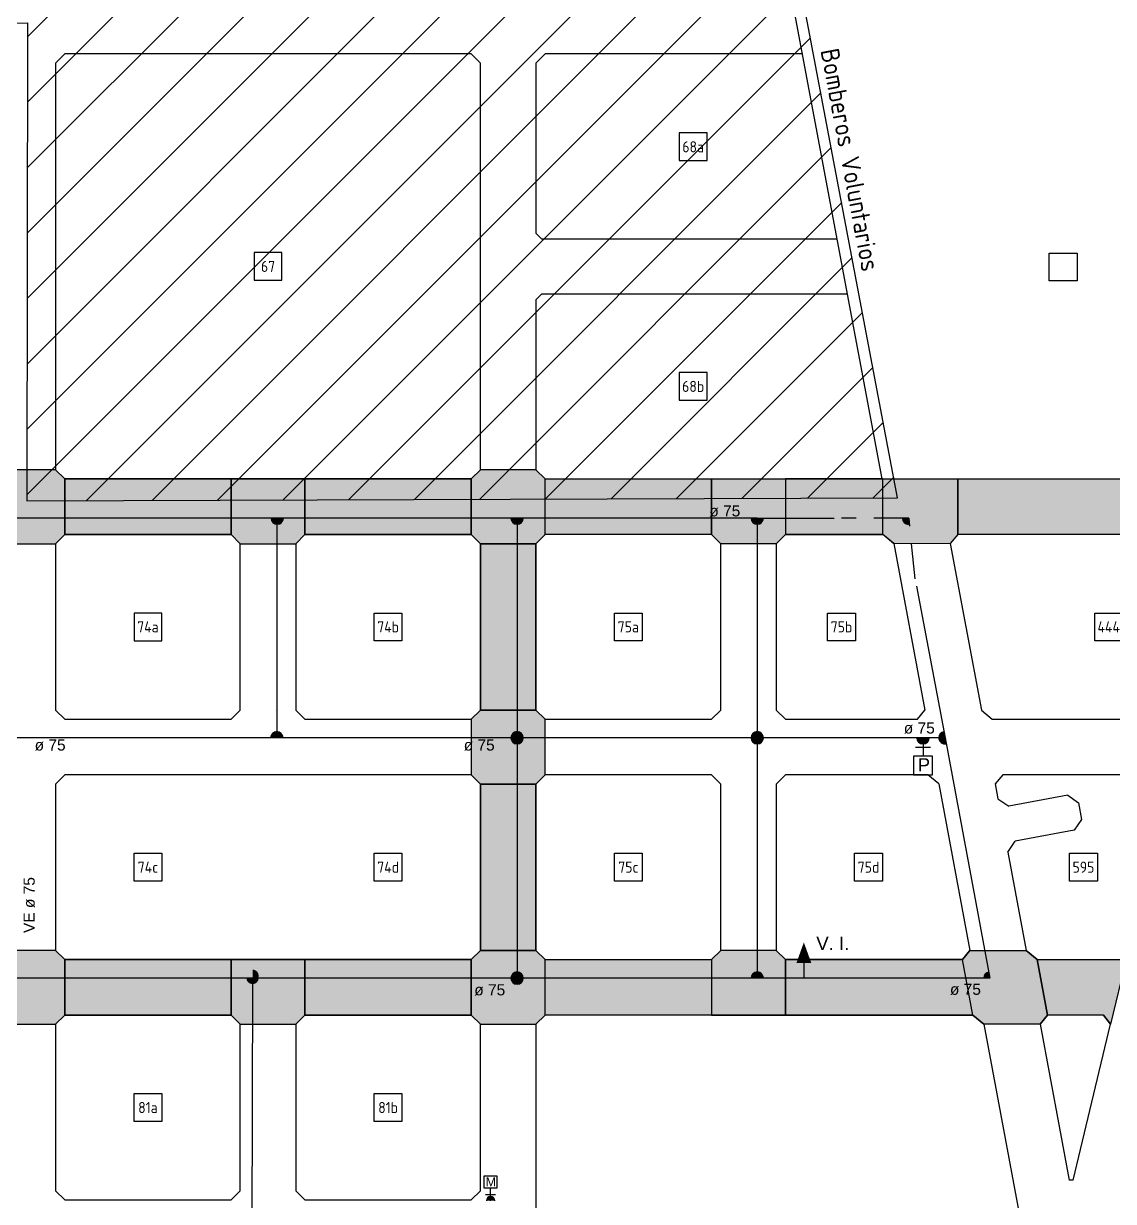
# Model space of a CAD drawing. Extents: x -48 to 13651, y -112 to 3468.
# Drawn here: x 12509 to 13099, y 1628 to 2266 of the extents above; entities that cross this region are included whole.
import ezdxf
from ezdxf.enums import TextEntityAlignment as Align

# ---------------------------------------------------------------- set-up
doc = ezdxf.new("R2010")
doc.units = 0
doc.header["$LTSCALE"] = 6
doc.header["$MEASUREMENT"] = 0
doc.linetypes.add('HIDDEN2', pattern=[4.7625, 3.175, -1.5875])
for name, color, linetype in [('01', 1, 'CONTINUOUS'), ('02', 2, 'CONTINUOUS'), ('AMPLIACIONES', 2, 'CONTINUOUS'), ('AMPLIACIONES-NUEVAS', 41, 'CONTINUOUS'), ('Caño 50mm', 1, 'CONTINUOUS'), ('Caño 63mm', 2, 'CONTINUOUS'), ('llaves', 3, 'CONTINUOUS'), ('MANZANAS', 7, 'CONTINUOUS'), ('NOMB_CALLES', 4, 'CONTINUOUS'), ('NOMENCLATURA CAÑOS', 3, 'CONTINUOUS'), ('NUMERO-MANZANA', 4, 'CONTINUOUS'), ('Pavimento', 253, 'CONTINUOUS'), ('RED', 200, 'CONTINUOUS'), ('RED SEC', 150, 'CONTINUOUS'), ('sectores nuevos', 252, 'CONTINUOUS')]:
    doc.layers.add(name, color=color, linetype=linetype)
doc.styles.add('DATOS', font='arial.ttf')
doc.styles.add('GEOSLAB703LTBT', font='isocp.shx', dxfattribs={"width": 0.9, "height": 8})

# ---------------------------------------------------------------- blocks, each defined once
blk = doc.blocks.new('CUADRADO')
at = {"layer": 'NUMERO-MANZANA', "linetype": 'Continuous'}
blk.add_lwpolyline([(-7.5, -7.5), (7.5, -7.5), (7.5, 7.5), (-7.5, 7.5)], close=True, dxfattribs=at)

msp = doc.modelspace()

# ---------------------------------------------------------------- hatches: boundary and pattern name
at = {"layer": 'Pavimento'}
h = msp.add_hatch(color=256, dxfattribs=at)
h.paths.add_polyline_path([(13014.855, 1989.145), (13014.855, 2019.145), (13163.357, 2019.145), (13169.524, 2024.007), (13159.987, 1984.283), (13156.154, 1989.145)])
h.paths.add_polyline_path([(13014.855, 1989.145), (13010.774, 1984.231), (12980.27, 1984.145), (12974.334, 1989.145), (12974.334, 2019.145), (13014.855, 2019.145)])
h.paths.add_polyline_path([(12921.575, 1989.145), (12974.334, 1989.145), (12974.334, 2019.145), (12921.575, 2019.145)])
h.paths.add_polyline_path([(12921.575, 1989.145), (12916.575, 1984.145), (12886.575, 1984.145), (12881.575, 1989.145), (12881.575, 2019.145), (12921.575, 2019.145)])
h.paths.add_polyline_path([(12881.575, 1989.145), (12791.575, 1989.145), (12791.575, 2019.145), (12881.575, 2019.145)])
h.paths.add_polyline_path([(12791.575, 1989.145), (12791.575, 2019.145), (12786.575, 2024.145), (12756.575, 2024.145), (12751.575, 2019.145), (12751.575, 1989.145), (12756.575, 1984.145), (12786.575, 1984.145)])
h.paths.add_polyline_path([(12661.575, 1989.145), (12751.575, 1989.145), (12751.575, 2019.145), (12661.575, 2019.145)])
h.paths.add_polyline_path([(12621.575, 1989.145), (12626.575, 1984.145), (12656.575, 1984.145), (12661.575, 1989.145), (12661.575, 2019.145), (12621.575, 2019.145)])
h.paths.add_polyline_path([(12531.575, 1989.145), (12621.575, 1989.145), (12621.575, 2019.145), (12531.575, 2019.145)])
h.paths.add_polyline_path([(12531.575, 1989.145), (12531.575, 2019.145), (12526.575, 2024.145), (12496.575, 2024.145), (12491.575, 2019.145), (12491.575, 1989.145), (12496.575, 1984.145), (12526.575, 1984.145)])
h.paths.add_polyline_path([(12401.575, 1989.145), (12491.575, 1989.145), (12491.575, 2019.145), (12401.575, 2019.145)])
h.paths.add_polyline_path([(12401.575, 1989.145), (12401.575, 2019.145), (12396.575, 2024.145), (12366.575, 2024.145), (12361.575, 2019.145), (12361.575, 1989.145), (12366.575, 1984.145), (12396.575, 1984.145)])
h.paths.add_polyline_path([(12271.575, 1989.145), (12361.575, 1989.145), (12361.575, 2019.145), (12271.575, 2019.145)])
h.paths.add_polyline_path([(12271.575, 1989.145), (12271.575, 2019.145), (12266.575, 2024.145), (12236.575, 2024.145), (12231.575, 2019.145), (12231.575, 1989.145), (12236.575, 1984.145), (12266.575, 1984.145)])
h.paths.add_polyline_path([(12141.575, 1989.145), (12231.575, 1989.145), (12231.575, 2019.145), (12141.575, 2019.145)])
h.paths.add_polyline_path([(12141.575, 1989.145), (12141.575, 2019.145), (12136.575, 2024.145), (12106.575, 2024.145), (12101.575, 2019.145), (12101.575, 1989.145), (12106.575, 1984.145), (12136.575, 1984.145)])
h.paths.add_polyline_path([(12011.575, 1989.145), (12101.575, 1989.145), (12101.575, 2019.145), (12011.575, 2019.145)])
h.paths.add_polyline_path([(12011.575, 1989.145), (12011.575, 2019.145), (12006.575, 2024.145), (11976.575, 2024.145), (11971.575, 2019.145), (11971.575, 1989.145), (11976.575, 1984.145), (12006.575, 1984.145)])
h.paths.add_polyline_path([(11881.575, 1989.145), (11971.575, 1989.145), (11971.575, 2019.145), (11881.575, 2019.145)])
h.paths.add_polyline_path([(11743.785, 1989.145), (11751.064, 2019.145), (11756.354, 2019.145), (11762.532, 2024.004), (11793.403, 2024.004), (11797.224, 2019.145), (11843.575, 2019.145), (11846.575, 2022.145), (11846.575, 2024.145), (11876.575, 2024.145), (11881.575, 2019.145), (11881.575, 1989.145), (11876.575, 1984.145), (11846.575, 1984.145), (11841.575, 1989.145), (11789.946, 1989.145), (11783.767, 1984.286), (11752.897, 1984.286), (11749.076, 1989.145)])
h = msp.add_hatch(color=256, dxfattribs=at)
h.dxf.hatch_style = 2
h.paths.add_polyline_path([(12756.575, 1764.145), (12786.575, 1764.145), (12786.575, 1854.145), (12756.575, 1854.145)])
h.paths.add_polyline_path([(12756.575, 1894.145), (12786.575, 1894.145), (12786.575, 1984.145), (12756.575, 1984.145)])
h.paths.add_polyline_path([(12791.575, 1859.145), (12791.575, 1889.145), (12786.575, 1894.145), (12756.575, 1894.145), (12751.575, 1889.145), (12751.575, 1859.145), (12756.575, 1854.145), (12786.575, 1854.145)])
h = msp.add_hatch(color=256, dxfattribs=at)
h.paths.add_polyline_path([(13057.898, 1759.145), (13105.936, 1759.145), (13097.567, 1724.283), (13093.734, 1729.145), (13063.512, 1729.145)])
h.paths.add_polyline_path([(13021.457, 1764.06), (13051.978, 1764.06), (13057.898, 1759.145), (13063.512, 1729.145), (13059.432, 1724.231), (13028.911, 1724.231), (13022.992, 1729.145), (13017.377, 1759.145)])
h.paths.add_polyline_path([(12921.575, 1729.145), (13022.992, 1729.145), (13017.377, 1759.145), (12921.575, 1759.145)])
h.paths.add_polyline_path([(12921.575, 1759.145), (12916.575, 1764.145), (12886.575, 1764.145), (12881.575, 1759.145), (12881.575, 1729.145), (12921.575, 1729.145)])
h.paths.add_polyline_path([(12881.575, 1729.145), (12791.575, 1729.145), (12791.575, 1759.145), (12881.575, 1759.145)])
h.paths.add_polyline_path([(12791.575, 1729.145), (12791.575, 1759.145), (12786.575, 1764.145), (12756.575, 1764.145), (12751.575, 1759.145), (12751.575, 1729.145), (12756.575, 1724.145), (12786.575, 1724.145)])
h.paths.add_polyline_path([(12661.575, 1729.145), (12751.575, 1729.145), (12751.575, 1759.145), (12661.575, 1759.145)])
h.paths.add_polyline_path([(12621.575, 1729.145), (12626.575, 1724.145), (12656.575, 1724.145), (12661.575, 1729.145), (12661.575, 1759.145), (12621.575, 1759.145)])
h.paths.add_polyline_path([(12531.575, 1729.145), (12621.575, 1729.145), (12621.575, 1759.145), (12531.575, 1759.145)])
h.paths.add_polyline_path([(12531.575, 1729.145), (12531.575, 1759.145), (12526.575, 1764.145), (12496.575, 1764.145), (12491.575, 1759.145), (12491.575, 1729.145), (12496.575, 1724.145), (12526.575, 1724.145)])
h.paths.add_polyline_path([(12401.575, 1729.145), (12491.575, 1729.145), (12491.575, 1759.145), (12401.575, 1759.145)])
h.paths.add_polyline_path([(12401.575, 1729.145), (12401.575, 1759.145), (12396.575, 1764.145), (12366.575, 1764.145), (12361.575, 1759.145), (12361.575, 1729.145), (12366.575, 1724.145), (12396.575, 1724.145)])
h.paths.add_polyline_path([(12271.575, 1729.145), (12361.575, 1729.145), (12361.575, 1759.145), (12271.575, 1759.145)])
h.paths.add_polyline_path([(12271.575, 1729.145), (12271.575, 1759.145), (12266.575, 1764.145), (12236.575, 1764.145), (12231.575, 1759.145), (12231.575, 1729.145), (12236.575, 1724.145), (12266.575, 1724.145)])
h.paths.add_polyline_path([(12141.575, 1729.145), (12231.575, 1729.145), (12231.575, 1759.145), (12141.575, 1759.145)])
h.paths.add_polyline_path([(12141.575, 1729.145), (12141.575, 1759.145), (12136.575, 1764.145), (12106.575, 1764.145), (12101.575, 1759.145), (12101.575, 1729.145), (12106.575, 1724.145), (12136.575, 1724.145)])
h.paths.add_polyline_path([(12011.575, 1729.145), (12101.575, 1729.145), (12101.575, 1759.145), (12011.575, 1759.145)])
h.paths.add_polyline_path([(12011.575, 1729.145), (12011.575, 1759.145), (12006.575, 1764.145), (11976.575, 1764.145), (11971.575, 1759.145), (11971.575, 1729.145), (11976.575, 1724.145), (12006.575, 1724.145)])
h.paths.add_polyline_path([(11881.575, 1729.145), (11971.575, 1729.145), (11971.575, 1759.145), (11881.575, 1759.145)])
h.paths.add_polyline_path([(11881.575, 1729.145), (11881.575, 1759.145), (11876.575, 1764.145), (11846.575, 1764.145), (11841.575, 1759.145), (11841.575, 1729.145), (11846.575, 1724.145), (11876.575, 1724.145)])
at = {"layer": 'RED SEC'}
h = msp.add_hatch(color=256, dxfattribs=at)
edge = h.paths.add_edge_path()
edge.add_line((12643.223, 1997.972), (12649.926, 1997.972))
edge.add_arc((12646.575, 1997.972), 3.351, 180, 360, ccw=False)
h = msp.add_hatch(color=256, dxfattribs=at)
edge = h.paths.add_edge_path()
edge.add_line((12773.008, 1997.972), (12779.711, 1997.972))
edge.add_arc((12776.359, 1997.972), 3.351, 180, 360, ccw=False)
h = msp.add_hatch(color=256, dxfattribs=at)
edge = h.paths.add_edge_path()
edge.add_line((12903.008, 1997.972), (12909.711, 1997.972))
edge.add_arc((12906.359, 1997.972), 3.351, 180, 360, ccw=False)
h = msp.add_hatch(color=256, dxfattribs=at)
edge = h.paths.add_edge_path()
edge.add_line((12988.493, 1997.928), (12985.142, 1997.928))
edge.add_arc((12988.493, 1997.928), 3.351, 180, 270)
edge.add_line((12988.493, 1994.576), (12988.493, 1997.928))
h = msp.add_hatch(color=256, dxfattribs=at)
edge = h.paths.add_edge_path()
edge.add_line((12649.704, 1879.145), (12643.001, 1879.145))
edge.add_arc((12646.353, 1879.145), 3.351, 0, 180, ccw=False)
h = msp.add_hatch(color=256, dxfattribs=at)
edge = h.paths.add_edge_path()
edge.add_line((12776.359, 1882.497), (12776.359, 1875.794))
edge.add_arc((12776.359, 1879.145), 3.351, 90, 270, ccw=False)
h = msp.add_hatch(color=256, dxfattribs=at)
edge = h.paths.add_edge_path()
edge.add_line((12776.359, 1882.497), (12776.359, 1875.794))
edge.add_arc((12776.359, 1879.145), 3.351, 270, 450)
h = msp.add_hatch(color=256, dxfattribs=at)
edge = h.paths.add_edge_path()
edge.add_line((12906.359, 1882.497), (12906.359, 1875.794))
edge.add_arc((12906.359, 1879.145), 3.351, 90, 270, ccw=False)
h = msp.add_hatch(color=256, dxfattribs=at)
edge = h.paths.add_edge_path()
edge.add_line((12906.359, 1882.497), (12906.359, 1875.794))
edge.add_arc((12906.359, 1879.145), 3.351, 270, 450)
h = msp.add_hatch(color=256, dxfattribs=at)
edge = h.paths.add_edge_path()
edge.add_line((13007.972, 1879.145), (13007.356, 1882.44))
edge.add_arc((13007.972, 1879.145), 3.351, 100.6, 180)
edge.add_line((13004.621, 1879.145), (13007.972, 1879.145))
h = msp.add_hatch(color=256, dxfattribs=at)
edge = h.paths.add_edge_path()
edge.add_line((12992.713, 1879.145), (12999.416, 1879.145))
edge.add_arc((12996.065, 1879.145), 3.351, -180, 0, ccw=False)
h = msp.add_hatch(color=256, dxfattribs=at)
edge = h.paths.add_edge_path()
edge.add_line((13008.589, 1875.851), (13007.972, 1879.145))
edge.add_line((13007.972, 1879.145), (13004.621, 1879.145))
edge.add_arc((13007.972, 1879.145), 3.351, 180, 280.6)
h = msp.add_hatch(color=256, dxfattribs=at)
edge = h.paths.add_edge_path()
edge.add_line((12633.195, 1753.777), (12633.195, 1747.074))
edge.add_arc((12633.195, 1750.426), 3.351, -90, 90)
h = msp.add_hatch(color=256, dxfattribs=at)
edge = h.paths.add_edge_path()
edge.add_line((12633.195, 1753.777), (12633.195, 1747.074))
edge.add_arc((12633.195, 1750.426), 3.351, -90, 90)
h = msp.add_hatch(color=256, dxfattribs=at)
edge = h.paths.add_edge_path()
edge.add_line((12779.711, 1749.145), (12773.008, 1749.145))
edge.add_arc((12776.359, 1749.145), 3.351, 0, 180, ccw=False)
h = msp.add_hatch(color=256, dxfattribs=at)
edge = h.paths.add_edge_path()
edge.add_line((12909.711, 1749.145), (12903.008, 1749.145))
edge.add_arc((12906.359, 1749.145), 3.351, 0, 180, ccw=False)
h = msp.add_hatch(color=256, dxfattribs=at)
edge = h.paths.add_edge_path()
edge.add_line((13032.301, 1749.145), (13031.685, 1752.44))
edge.add_arc((13032.301, 1749.145), 3.351, 100.6, 180)
edge.add_line((13028.95, 1749.145), (13032.301, 1749.145))
h = msp.add_hatch(color=256, dxfattribs=at)
edge = h.paths.add_edge_path()
edge.add_line((12629.844, 1749.217), (12636.546, 1749.217))
edge.add_arc((12633.195, 1749.217), 3.351, 180, 360, ccw=False)
h = msp.add_hatch(color=256, dxfattribs=at)
edge = h.paths.add_edge_path()
edge.add_line((12779.711, 1749.145), (12773.008, 1749.145))
edge.add_arc((12776.359, 1749.145), 3.351, 180, 360)
h = msp.add_hatch(color=256, dxfattribs=at)
edge = h.paths.add_edge_path()
edge.add_line((12759.765, 1628.708), (12764.29, 1628.708))
edge.add_arc((12762.027, 1628.708), 2.262, 360, 540)
at = {"layer": 'sectores nuevos'}
h = msp.add_hatch(dxfattribs=at)
h.set_pattern_fill('ANSI31', color=256, scale=200, style=0)
h.paths.add_polyline_path([(12006.314, 3044.145), (11817.431, 2264.693), (12511.481, 2265.964), (12511.021, 2007.346), (12982.316, 2009.035), (12786.2, 3043.423)])

# ---------------------------------------------------------------- linework, layer by layer
at = {"layer": '01', "color": 1, "linetype": 'HIDDEN2'}
for p, q in [((12988.467, 1997.972), (12951.966, 1997.972)), ((12991.869, 1965.195), (12988.491, 1997.972))]:
    msp.add_line(p, q, dxfattribs=at)
at = {"layer": '01'}
msp.add_lwpolyline([(12996.065, 1879.145), (12996.065, 1869.124)], dxfattribs=at)
msp.add_lwpolyline([(12990.956, 1859.088), (13001.173, 1859.088), (13001.173, 1869.124), (12990.956, 1869.124)], close=True, dxfattribs=at)
at = {"layer": 'AMPLIACIONES-NUEVAS'}
msp.add_line((12645.65, 1894.011), (12645.65, 1894.011), dxfattribs=at)
at = {"layer": 'Caño 50mm'}
for p, q in [((12906.359, 1997.972), (12906.359, 1749.145)), ((12906.359, 1997.972), (12947.954, 1997.972)), ((12992.606, 1961.252), (13007.972, 1879.145))]:
    msp.add_line(p, q, dxfattribs=at)
at = {"layer": 'Caño 63mm'}
for p, q in [((12906.359, 1997.972), (12446.575, 1997.972)), ((12646.575, 1879.145), (12646.575, 1997.972)), ((12776.359, 1997.972), (12776.359, 1749.145)), ((13007.972, 1879.145), (12505.248, 1879.145)), ((13007.972, 1879.145), (13032.301, 1749.145)), ((13032.301, 1749.145), (11606.575, 1749.145)), ((12633.195, 1747.074), (12631.912, 1360.145))]:
    msp.add_line(p, q, dxfattribs=at)
at = {"layer": 'llaves'}
msp.add_line((12931.575, 1757.391), (12931.575, 1749.145), dxfattribs=at)
msp.add_lwpolyline([(12931.575, 1757.391, 8, 0, 0), (12931.575, 1768.472, 0, 0, 0)], format="xyseb", dxfattribs=at)
at = {"layer": 'MANZANAS'}
for p, q in [((12784.703, 3029.145), (12973.72, 2019.145)), ((12531.575, 2249.145), (12526.575, 2244.145)), ((12526.575, 2244.145), (12526.575, 2024.145)), ((12751.575, 2249.145), (12531.575, 2249.145)), ((12756.575, 2244.145), (12751.575, 2249.145)), ((12756.575, 2024.145), (12756.575, 2244.145)), ((12791.575, 2249.145), (12786.575, 2244.145)), ((12786.575, 2244.145), (12786.575, 2152.145)), ((12930.676, 2249.145), (12791.575, 2249.145)), ((12789.575, 2149.145), (12786.575, 2152.145)), ((12789.575, 2149.145), (12949.391, 2149.145)), ((12786.575, 2116.145), (12789.575, 2119.145)), ((12786.575, 2116.145), (12786.575, 2024.145)), ((12955.005, 2119.145), (12789.575, 2119.145)), ((12531.575, 2019.145), (12526.575, 2024.145)), ((12751.575, 2019.145), (12756.575, 2024.145)), ((12786.575, 2024.145), (12791.575, 2019.145)), ((12531.575, 2019.145), (12751.575, 2019.145)), ((12791.575, 2019.145), (13163.357, 2019.145)), ((12531.575, 1989.145), (12526.575, 1984.145)), ((12621.575, 1989.145), (12531.575, 1989.145)), ((12626.575, 1984.145), (12621.575, 1989.145)), ((12656.575, 1984.145), (12661.575, 1989.145)), ((12751.575, 1989.145), (12661.575, 1989.145)), ((12756.575, 1984.145), (12751.575, 1989.145)), ((12791.575, 1989.145), (12786.575, 1984.145)), ((12881.575, 1989.145), (12791.575, 1989.145)), ((12886.575, 1984.145), (12881.575, 1989.145)), ((12921.575, 1989.145), (12916.575, 1984.145)), ((12974.334, 1989.145), (12921.575, 1989.145)), ((12980.254, 1984.231), (12974.334, 1989.145)), ((13014.855, 1989.145), (13010.774, 1984.231)), ((13156.154, 1989.145), (13014.855, 1989.145)), ((12526.575, 1984.145), (12526.575, 1894.145)), ((12626.575, 1894.145), (12626.575, 1984.145)), ((12656.575, 1984.145), (12656.575, 1894.145)), ((12756.575, 1894.145), (12756.575, 1984.145)), ((12786.575, 1984.145), (12786.575, 1894.145)), ((12886.575, 1894.145), (12886.575, 1984.145)), ((12916.575, 1984.145), (12916.575, 1894.145)), ((12980.254, 1984.231), (12997.129, 1894.06)), ((13010.774, 1984.231), (13027.649, 1894.06)), ((12531.575, 1889.145), (12526.575, 1894.145)), ((12621.575, 1889.145), (12626.575, 1894.145)), ((12656.575, 1894.145), (12661.575, 1889.145)), ((12751.575, 1889.145), (12756.575, 1894.145)), ((12791.575, 1889.145), (12786.575, 1894.145)), ((12886.575, 1894.145), (12881.575, 1889.145)), ((12916.575, 1894.145), (12921.575, 1889.145)), ((12993.048, 1889.145), (12997.129, 1894.06)), ((13027.649, 1894.06), (13033.569, 1889.145)), ((12531.575, 1889.145), (12621.575, 1889.145)), ((12661.575, 1889.145), (12751.575, 1889.145)), ((12791.575, 1889.145), (12881.575, 1889.145)), ((12921.575, 1889.145), (12993.048, 1889.145)), ((13033.569, 1889.145), (13132.146, 1889.145)), ((12526.575, 1854.145), (12531.575, 1859.145)), ((12751.575, 1859.145), (12531.575, 1859.145)), ((12751.575, 1859.145), (12756.575, 1854.145)), ((12791.575, 1859.145), (12786.575, 1854.145)), ((12881.575, 1859.145), (12791.575, 1859.145)), ((12886.575, 1854.145), (12881.575, 1859.145)), ((12921.575, 1859.145), (12916.575, 1854.145)), ((12998.663, 1859.145), (12921.575, 1859.145)), ((13004.582, 1854.231), (12998.663, 1859.145)), ((13004.582, 1854.231), (13021.457, 1764.06)), ((13039.184, 1859.145), (13035.103, 1854.231)), ((13035.103, 1854.231), (13036.631, 1846.066)), ((13124.944, 1859.145), (13039.184, 1859.145)), ((12526.575, 1854.145), (12526.575, 1764.145)), ((12756.575, 1764.145), (12756.575, 1854.145)), ((12786.575, 1854.145), (12786.575, 1764.145)), ((12886.575, 1764.145), (12886.575, 1854.145)), ((12916.575, 1854.145), (12916.575, 1764.145)), ((13042.01, 1817.324), (13051.978, 1764.06)), ((12531.575, 1759.145), (12526.575, 1764.145)), ((12531.575, 1759.145), (12751.575, 1759.145)), ((12751.575, 1759.145), (12756.575, 1764.145)), ((12786.575, 1764.145), (12791.575, 1759.145)), ((12791.575, 1759.145), (12881.575, 1759.145)), ((12881.575, 1759.145), (12886.575, 1764.145)), ((12921.575, 1759.145), (12916.575, 1764.145)), ((12921.575, 1759.145), (13017.377, 1759.145)), ((13021.457, 1764.06), (13017.377, 1759.145)), ((13057.898, 1759.145), (13051.978, 1764.06)), ((13057.898, 1759.145), (13105.936, 1759.145)), ((12531.575, 1729.145), (12526.575, 1724.145)), ((12621.575, 1729.145), (12531.575, 1729.145)), ((12626.575, 1724.145), (12621.575, 1729.145)), ((12661.575, 1729.145), (12656.575, 1724.145)), ((12751.575, 1729.145), (12661.575, 1729.145)), ((12751.575, 1729.145), (12756.575, 1724.145)), ((12791.575, 1729.145), (12786.575, 1724.145)), ((13022.992, 1729.145), (12791.575, 1729.145)), ((13022.992, 1729.145), (13028.911, 1724.231)), ((13059.432, 1724.231), (13063.512, 1729.145)), ((13093.734, 1729.145), (13063.512, 1729.145)), ((13093.734, 1729.145), (13097.567, 1724.283)), ((12526.575, 1724.145), (12526.575, 1634.145)), ((12626.575, 1634.145), (12626.575, 1724.145)), ((12656.575, 1724.145), (12656.575, 1634.145)), ((12756.575, 1634.145), (12756.575, 1724.145)), ((12786.575, 1724.145), (12786.575, 1504.145)), ((13028.911, 1724.231), (13058.98, 1563.559)), ((13059.432, 1724.231), (13075.212, 1639.914)), ((13077.299, 1639.861), (13097.567, 1724.283)), ((13077.299, 1639.861), (13075.212, 1639.914)), ((12526.575, 1634.145), (12531.575, 1629.145)), ((12621.575, 1629.145), (12626.575, 1634.145)), ((12656.575, 1634.145), (12661.575, 1629.145)), ((12751.575, 1629.145), (12756.575, 1634.145)), ((12531.575, 1629.145), (12621.575, 1629.145)), ((12661.575, 1629.145), (12751.575, 1629.145))]:
    msp.add_line(p, q, dxfattribs=at)
at = {"layer": 'MANZANAS', "ltscale": 0.1}
for p, q in [((13074.359, 1848.04), (13042.466, 1842.071)), ((13074.359, 1848.04), (13080.194, 1844.045)), ((13036.631, 1846.066), (13042.466, 1842.071)), ((13080.194, 1844.045), (13081.894, 1834.961)), ((13077.899, 1829.127), (13046.005, 1823.158)), ((13081.894, 1834.961), (13077.899, 1829.127)), ((13042.01, 1817.324), (13046.005, 1823.158))]:
    msp.add_line(p, q, dxfattribs=at)
at = {"layer": 'NOMENCLATURA CAÑOS'}
msp.add_lwpolyline([(12992.056, 1874.135), (13000.073, 1874.135)], dxfattribs=at)
at = {"layer": 'NUMERO-MANZANA'}
for points in [[(13064.422, 2141.289), (13079.422, 2141.289), (13079.422, 2126.289), (13064.422, 2126.289)], [(12699.075, 1946.645), (12714.075, 1946.645), (12714.075, 1931.645), (12699.075, 1931.645)], [(12829.075, 1946.645), (12844.075, 1946.645), (12844.075, 1931.645), (12829.075, 1931.645)], [(12944.442, 1946.645), (12959.442, 1946.645), (12959.442, 1931.645), (12944.442, 1931.645)], [(13089.075, 1946.645), (13104.075, 1946.645), (13104.075, 1931.645), (13089.075, 1931.645)], [(12569.075, 1816.645), (12584.075, 1816.645), (12584.075, 1801.645), (12569.075, 1801.645)], [(12699.075, 1816.645), (12714.075, 1816.645), (12714.075, 1801.645), (12699.075, 1801.645)], [(12829.075, 1816.645), (12844.075, 1816.645), (12844.075, 1801.645), (12829.075, 1801.645)], [(12959.075, 1816.645), (12974.075, 1816.645), (12974.075, 1801.645), (12959.075, 1801.645)], [(13075.414, 1816.645), (13090.414, 1816.645), (13090.414, 1801.645), (13075.414, 1801.645)], [(12569.075, 1686.645), (12584.075, 1686.645), (12584.075, 1671.645), (12569.075, 1671.645)], [(12699.075, 1686.645), (12714.075, 1686.645), (12714.075, 1671.645), (12699.075, 1671.645)]]:
    msp.add_lwpolyline(points, close=True, dxfattribs=at)
at = {"layer": 'Pavimento'}
for points in [[(12531.575, 1989.145), (12531.575, 2019.145), (12526.575, 2024.145), (12496.575, 2024.145), (12491.575, 2019.145), (12491.575, 1989.145), (12496.575, 1984.145), (12526.575, 1984.145), (12531.575, 1989.145)], [(12791.575, 1989.145), (12791.575, 2019.145), (12786.575, 2024.145), (12756.575, 2024.145), (12751.575, 2019.145), (12751.575, 1989.145), (12756.575, 1984.145), (12786.575, 1984.145), (12791.575, 1989.145)], [(13014.855, 1989.145), (13014.855, 2019.145), (13163.357, 2019.145), (13169.524, 2024.007), (13159.987, 1984.283), (13156.154, 1989.145)], [(12531.575, 1989.145), (12621.575, 1989.145), (12621.575, 2019.145), (12531.575, 2019.145)], [(12621.575, 1989.145), (12626.575, 1984.145), (12656.575, 1984.145), (12661.575, 1989.145), (12661.575, 2019.145), (12621.575, 2019.145)], [(12661.575, 1989.145), (12751.575, 1989.145), (12751.575, 2019.145), (12661.575, 2019.145)], [(12881.575, 1989.145), (12791.575, 1989.145), (12791.575, 2019.145), (12881.575, 2019.145)], [(12921.575, 1989.145), (12916.575, 1984.145), (12886.575, 1984.145), (12881.575, 1989.145), (12881.575, 2019.145), (12921.575, 2019.145)], [(12921.575, 1989.145), (12974.334, 1989.145), (12974.334, 2019.145), (12921.575, 2019.145)], [(13014.855, 1989.145), (13010.774, 1984.231), (12980.27, 1984.145), (12974.334, 1989.145), (12974.334, 2019.145), (13014.855, 2019.145)], [(12756.575, 1894.145), (12786.575, 1894.145), (12786.575, 1984.145), (12756.575, 1984.145)], [(12791.575, 1859.145), (12791.575, 1889.145), (12786.575, 1894.145), (12756.575, 1894.145), (12751.575, 1889.145), (12751.575, 1859.145), (12756.575, 1854.145), (12786.575, 1854.145), (12791.575, 1859.145)], [(12756.575, 1764.145), (12786.575, 1764.145), (12786.575, 1854.145), (12756.575, 1854.145)], [(12531.575, 1729.145), (12531.575, 1759.145), (12526.575, 1764.145), (12496.575, 1764.145), (12491.575, 1759.145), (12491.575, 1729.145), (12496.575, 1724.145), (12526.575, 1724.145), (12531.575, 1729.145)], [(12531.575, 1729.145), (12621.575, 1729.145), (12621.575, 1759.145), (12531.575, 1759.145)], [(12621.575, 1729.145), (12626.575, 1724.145), (12656.575, 1724.145), (12661.575, 1729.145), (12661.575, 1759.145), (12621.575, 1759.145)], [(12661.575, 1729.145), (12751.575, 1729.145), (12751.575, 1759.145), (12661.575, 1759.145)], [(12791.575, 1729.145), (12791.575, 1759.145), (12786.575, 1764.145), (12756.575, 1764.145), (12751.575, 1759.145), (12751.575, 1729.145), (12756.575, 1724.145), (12786.575, 1724.145), (12791.575, 1729.145)], [(12881.575, 1729.145), (12791.575, 1729.145), (12791.575, 1759.145), (12881.575, 1759.145)], [(12921.575, 1759.145), (12916.575, 1764.145), (12886.575, 1764.145), (12881.575, 1759.145), (12881.575, 1729.145), (12921.575, 1729.145)], [(12921.575, 1729.145), (13022.992, 1729.145), (13017.377, 1759.145), (12921.575, 1759.145)], [(13021.457, 1764.06), (13051.978, 1764.06), (13057.898, 1759.145), (13063.512, 1729.145), (13059.432, 1724.231), (13028.911, 1724.231), (13022.992, 1729.145), (13017.377, 1759.145)], [(13057.898, 1759.145), (13105.936, 1759.145), (13097.567, 1724.283), (13093.734, 1729.145), (13063.512, 1729.145)]]:
    msp.add_lwpolyline(points, close=True, dxfattribs=at)
at = {"layer": 'RED'}
msp.add_lwpolyline([(12758.579, 1642.246), (12765.475, 1642.246), (12765.475, 1635.472), (12758.579, 1635.472)], close=True, dxfattribs=at)
for points in [[(12759.322, 1632.09), (12764.733, 1632.09)], [(12762.027, 1628.708), (12762.027, 1635.472)]]:
    msp.add_lwpolyline(points, dxfattribs=at)
at = {"layer": 'RED SEC'}
for centre, radius, start, end in [((12646.575, 1997.972), 3.351, 180, 0), ((12776.359, 1997.972), 3.351, 180, 0), ((12906.359, 1997.972), 3.351, 180, 0), ((12988.252, 1997.928), 3.351, 180, 270), ((12646.353, 1879.145), 3.351, 0, 180), ((12776.359, 1879.145), 3.351, 90, 270), ((12776.359, 1879.145), 3.351, 270, 90), ((12906.359, 1879.145), 3.351, 90, 270), ((12906.359, 1879.145), 3.351, 270, 90), ((13007.972, 1879.145), 3.351, 100.6, 180), ((12996.065, 1879.145), 3.351, 180, 0), ((13007.972, 1879.145), 3.351, 180, 280.6), ((12776.359, 1749.145), 3.351, 0, 180), ((12906.359, 1749.145), 3.351, 0, 180), ((13032.301, 1749.145), 3.351, 100.6, 180), ((12776.359, 1749.145), 3.351, 180, 0), ((12762.027, 1628.708), 2.262, 0, 180)]:
    msp.add_arc(centre, radius, start, end, dxfattribs=at)
at = {"layer": 'sectores nuevos'}
msp.add_lwpolyline([(12006.314, 3044.145), (11817.431, 2264.693), (12511.481, 2265.964), (12511.021, 2007.346), (12982.316, 2009.035), (12786.2, 3043.423)], close=True, dxfattribs=at)

# ---------------------------------------------------------------- block references
at = {"layer": 'AMPLIACIONES', "ltscale": 0.1}
for p in [(12871.666, 2198.851), (12641.575, 2134.145), (12871.666, 2069.24)]:
    msp.add_blockref('CUADRADO', p, dxfattribs=at)
at = {"layer": 'NUMERO-MANZANA', "ltscale": 0.1}
msp.add_blockref('CUADRADO', (12576.575, 1939.145), dxfattribs=at)

# ---------------------------------------------------------------- texts
at = {"layer": '01', "style": 'DATOS'}
msp.add_text('P', height=7.2, dxfattribs=at).set_placement((12993.187, 1860.912))
at = {"layer": '02', "color": 2, "style": 'DATOS'}
for s, rotation, p in [(' ø 75', 359.939098, (12878.083, 1998.919)), (' ø 75', 359.939098, (12983.33, 1881.457)), (' ø 75', 359.939098, (12512.923, 1872.271)), (' ø 75', 359.939098, (12745.141, 1872.26)), ('VE ø 75', 89.939098, (12515.261, 1773.513)), (' ø 75', 359.939098, (13008.302, 1740.122)), (' ø 75', 359.939098, (12750.86, 1739.821))]:
    msp.add_text(s, height=6, rotation=rotation, dxfattribs=at).set_placement(p)
msp.add_text('M', height=4.86, dxfattribs=at).set_placement((12759.37, 1636.468))
at = {"layer": 'NOMB_CALLES', "style": 'GEOSLAB703LTBT'}
msp.add_text('Bomberos Voluntarios', height=10, rotation=280.6, dxfattribs=at).set_placement((12945.42, 2251.905), align=Align.MIDDLE_LEFT)
at = {"layer": 'NOMENCLATURA CAÑOS', "style": 'DATOS'}
msp.add_text('V. I.', height=7.2, dxfattribs=at).set_placement((12938.302, 1764.31))
at = {"layer": 'NUMERO-MANZANA', "style": 'GEOSLAB703LTBT'}
for s, p in [('68a', (12871.666, 2198.851)), ('67', (12641.575, 2134.145)), ('68b', (12871.666, 2069.24)), ('74a', (12576.575, 1939.145)), ('74b', (12706.575, 1939.145)), ('75a', (12836.575, 1939.145)), ('75b', (12951.942, 1939.145)), ('444', (13096.575, 1939.145)), ('74c', (12576.575, 1809.145)), ('74d', (12706.575, 1809.145)), ('75c', (12836.575, 1809.145)), ('75d', (12966.575, 1809.145)), ('595', (13082.914, 1809.145)), ('81a', (12576.575, 1679.145)), ('81b', (12706.575, 1679.145))]:
    msp.add_text(s, height=6, dxfattribs=at).set_placement(p, align=Align.MIDDLE)

doc.saveas('drawing.dxf')
